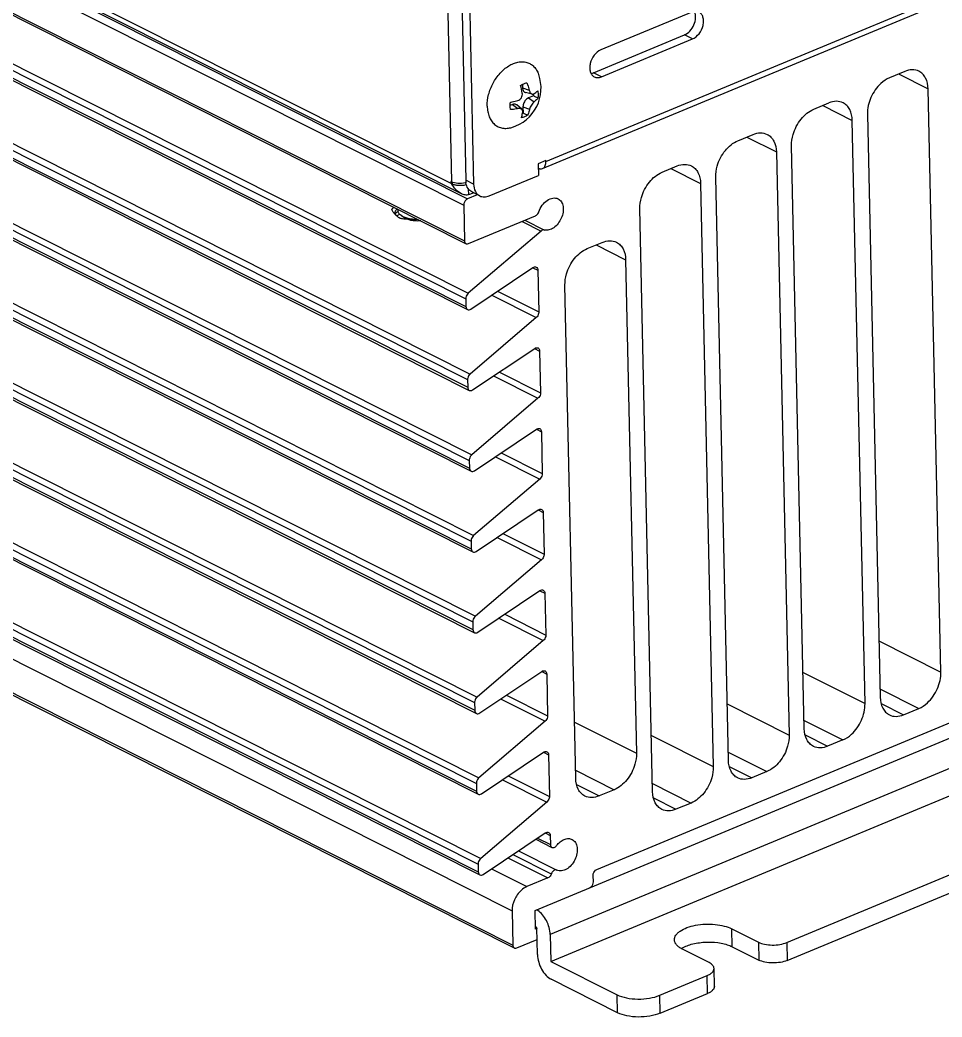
# Model space of a CAD drawing. Header units: millimetres. Extents: x -1493 to -686, y 1310 to 1867.
# Drawn here: x -797.4 to -742.5, y 1634 to 1693.4 of the extents above; entities that cross this region are included whole.
import ezdxf

# ---------------------------------------------------------------- set-up
doc = ezdxf.new("R2010")
doc.units = ezdxf.units.MM
doc.layers.get('0').update_dxf_attribs({"linetype": 'CONTINUOUS'})

msp = doc.modelspace()

# ---------------------------------------------------------------- linework, layer by layer
at = {"color": 7, "linetype": 'Continuous'}
for p, q in [((-772.635, 1727.134), (-771.687, 1683.765)), ((-771.78, 1727.017), (-770.836, 1683.861)), ((-771.306, 1726.778), (-770.363, 1683.622)), ((-851.195, 1723.703), (-771.685, 1683.658)), ((-771.094, 1683.052), (-851.349, 1723.472)), ((-841.782, 1718.548), (-770.72, 1682.758)), ((-842.016, 1718.166), (-770.954, 1682.376)), ((-841.969, 1716.045), (-770.907, 1680.255)), ((-841.878, 1715.871), (-770.816, 1680.081)), ((-841.894, 1712.587), (-770.832, 1676.797)), ((-841.742, 1712.918), (-770.68, 1677.128)), ((-841.884, 1712.127), (-770.822, 1676.337)), ((-841.787, 1711.943), (-770.725, 1676.153)), ((-841.789, 1707.78), (-770.727, 1671.99)), ((-841.637, 1708.111), (-770.575, 1672.321)), ((-841.779, 1707.32), (-770.717, 1671.53)), ((-841.682, 1707.136), (-770.62, 1671.346)), ((-841.683, 1702.973), (-770.621, 1667.183)), ((-841.532, 1703.304), (-770.47, 1667.514)), ((-841.673, 1702.514), (-770.611, 1666.724)), ((-841.577, 1702.329), (-770.515, 1666.539)), ((-766.062, 1684.977), (-732.639, 1698.86)), ((-841.578, 1698.166), (-770.516, 1662.376)), ((-841.427, 1698.497), (-770.365, 1662.707)), ((-766.26, 1684.551), (-732.836, 1698.433)), ((-841.568, 1697.707), (-770.506, 1661.917)), ((-841.472, 1697.522), (-770.41, 1661.732)), ((-841.322, 1693.69), (-770.26, 1657.9)), ((-757.369, 1693.87), (-762.789, 1691.618)), ((-841.473, 1693.359), (-770.411, 1657.569)), ((-841.463, 1692.9), (-770.401, 1657.11)), ((-841.367, 1692.715), (-770.305, 1656.925)), ((-763.228, 1690.255), (-757.808, 1692.506)), ((-762.754, 1690.016), (-757.334, 1692.267)), ((-757.334, 1692.267), (-757.808, 1692.506)), ((-762.754, 1690.016), (-763.228, 1690.255)), ((-744.693, 1690.335), (-745.596, 1689.96)), ((-745.062, 1690.182), (-743.303, 1689.296)), ((-767.454, 1689.569), (-767.449, 1689.353)), ((-767.449, 1689.353), (-767.054, 1689.215)), ((-742.544, 1654.579), (-743.303, 1689.296)), ((-841.216, 1688.883), (-770.154, 1653.093)), ((-766.883, 1688.985), (-767.266, 1689.075)), ((-766.796, 1688.885), (-767.094, 1688.761)), ((-767.094, 1688.761), (-766.764, 1688.517)), ((-841.368, 1688.552), (-770.306, 1652.762)), ((-841.358, 1688.093), (-770.296, 1652.303)), ((-768.053, 1688.363), (-768.193, 1688.305)), ((-768.053, 1688.363), (-767.722, 1688.119)), ((-767.497, 1688.08), (-767.8, 1688.337)), ((-767.424, 1688.22), (-767.03, 1688.082)), ((-767.424, 1688.22), (-767.417, 1687.866)), ((-750.113, 1688.084), (-749.21, 1688.459)), ((-749.579, 1688.306), (-747.82, 1687.42)), ((-841.262, 1687.908), (-770.2, 1652.118)), ((-746.916, 1687.795), (-746.157, 1653.078)), ((-747.06, 1652.703), (-747.82, 1687.42)), ((-754.63, 1686.208), (-753.726, 1686.583)), ((-754.096, 1686.43), (-752.336, 1685.544)), ((-750.674, 1651.202), (-751.433, 1685.919)), ((-752.336, 1685.544), (-751.577, 1650.827)), ((-766.064, 1685.03), (-766.515, 1684.843)), ((-766.515, 1684.843), (-766.5, 1684.149)), ((-766.429, 1684.541), (-766.496, 1684.513)), ((-766.064, 1685.03), (-766.062, 1684.977)), ((-759.146, 1684.332), (-758.243, 1684.707)), ((-758.612, 1684.554), (-756.853, 1683.668)), ((-841.111, 1684.076), (-770.049, 1648.286)), ((-769.436, 1682.929), (-766.5, 1684.149)), ((-755.191, 1649.326), (-755.95, 1684.043)), ((-841.263, 1683.745), (-770.201, 1647.955)), ((-771.687, 1683.765), (-771.726, 1683.784)), ((-771.726, 1683.784), (-771.724, 1683.678)), ((-771.724, 1683.678), (-771.601, 1683.729)), ((-770.363, 1683.622), (-770.836, 1683.861)), ((-770.655, 1683.003), (-770.662, 1683.319)), ((-756.853, 1683.668), (-756.094, 1648.951)), ((-841.253, 1683.286), (-770.191, 1647.496)), ((-841.157, 1683.101), (-770.095, 1647.311)), ((-770.143, 1682.998), (-770.72, 1682.758)), ((-770.655, 1683.003), (-770.38, 1683.117)), ((-769.999, 1682.926), (-770.473, 1683.164)), ((-774.88, 1682.128), (-774.879, 1682.055)), ((-770.954, 1682.376), (-770.907, 1680.255)), ((-759.707, 1647.45), (-760.466, 1682.167)), ((-774.494, 1681.627), (-774.704, 1681.78)), ((-770.676, 1680.082), (-766.683, 1681.741)), ((-767.482, 1681.409), (-766.34, 1680.834)), ((-767.313, 1681.479), (-766.151, 1680.894)), ((-766.34, 1680.834), (-770.68, 1677.128)), ((-763.605, 1679.785), (-762.701, 1680.161)), ((-763.071, 1680.007), (-761.311, 1679.121)), ((-841.006, 1679.269), (-769.944, 1643.479)), ((-841.158, 1678.938), (-770.096, 1643.148)), ((-770.526, 1676.181), (-766.834, 1678.656)), ((-766.838, 1678.649), (-766.539, 1678.499)), ((-761.311, 1679.121), (-760.669, 1649.745)), ((-841.148, 1678.479), (-770.086, 1642.689)), ((-841.051, 1678.294), (-769.989, 1642.504)), ((-766.539, 1678.499), (-766.485, 1676.015)), ((-764.282, 1648.244), (-764.925, 1677.62)), ((-770.832, 1676.797), (-770.822, 1676.337)), ((-769.281, 1677.016), (-766.636, 1675.684)), ((-768.934, 1677.248), (-766.485, 1676.015)), ((-839.137, 1676.153), (-768.075, 1640.363)), ((-766.636, 1675.684), (-770.575, 1672.321)), ((-839.093, 1674.124), (-768.031, 1638.334)), ((-839.002, 1673.949), (-767.94, 1638.159)), ((-770.421, 1671.374), (-766.729, 1673.849)), ((-766.732, 1673.842), (-766.434, 1673.692)), ((-766.434, 1673.692), (-766.38, 1671.208)), ((-769.176, 1672.209), (-766.531, 1670.877)), ((-768.829, 1672.441), (-766.38, 1671.208)), ((-770.727, 1671.99), (-770.717, 1671.53)), ((-766.531, 1670.877), (-770.47, 1667.514)), ((-770.316, 1666.567), (-766.624, 1669.042)), ((-766.627, 1669.035), (-766.329, 1668.885)), ((-766.329, 1668.885), (-766.275, 1666.401)), ((-769.071, 1667.402), (-766.426, 1666.07)), ((-768.723, 1667.635), (-766.275, 1666.401)), ((-770.621, 1667.183), (-770.611, 1666.724)), ((-766.426, 1666.07), (-770.365, 1662.707)), ((-770.211, 1661.76), (-766.519, 1664.235)), ((-766.522, 1664.228), (-766.224, 1664.078)), ((-766.224, 1664.078), (-766.169, 1661.594)), ((-768.966, 1662.595), (-766.321, 1661.263)), ((-768.618, 1662.828), (-766.169, 1661.594)), ((-770.516, 1662.376), (-770.506, 1661.917)), ((-766.321, 1661.263), (-770.26, 1657.9)), ((-770.106, 1656.953), (-766.414, 1659.428)), ((-766.417, 1659.422), (-766.119, 1659.271)), ((-766.119, 1659.271), (-766.064, 1656.787)), ((-768.861, 1657.788), (-766.216, 1656.456)), ((-768.513, 1658.021), (-766.064, 1656.787)), ((-770.411, 1657.569), (-770.401, 1657.11)), ((-766.216, 1656.456), (-770.154, 1653.093)), ((-746.231, 1656.436), (-742.544, 1654.579)), ((-766.708, 1640.392), (-730.846, 1655.288)), ((-770.001, 1652.146), (-766.309, 1654.621)), ((-766.312, 1654.615), (-766.014, 1654.464)), ((-766.014, 1654.464), (-765.959, 1651.98)), ((-763.025, 1642.838), (-734.57, 1654.657)), ((-750.747, 1654.56), (-747.06, 1652.703)), ((-730.123, 1653.784), (-765.805, 1638.964)), ((-768.408, 1653.214), (-765.959, 1651.98)), ((-746.168, 1653.574), (-743.864, 1652.414)), ((-770.306, 1652.762), (-770.296, 1652.303)), ((-768.755, 1652.981), (-766.111, 1651.649)), ((-755.264, 1652.684), (-751.577, 1650.827)), ((-746.108, 1652.714), (-744.767, 1652.039)), ((-765.77, 1637.361), (-730.088, 1652.182)), ((-744.767, 1652.039), (-743.864, 1652.414)), ((-766.111, 1651.649), (-770.049, 1648.286)), ((-764.356, 1651.602), (-760.669, 1649.745)), ((-750.685, 1651.698), (-748.38, 1650.538)), ((-759.781, 1650.808), (-756.094, 1648.951)), ((-750.625, 1650.838), (-749.284, 1650.163)), ((-748.38, 1650.538), (-749.284, 1650.163)), ((-769.896, 1647.339), (-766.204, 1649.814)), ((-766.207, 1649.808), (-765.908, 1649.657)), ((-765.908, 1649.657), (-765.854, 1647.173)), ((-755.201, 1649.822), (-752.897, 1648.662)), ((-755.142, 1648.962), (-753.8, 1648.286)), ((-768.303, 1648.407), (-765.854, 1647.173)), ((-764.293, 1648.741), (-761.989, 1647.58)), ((-752.897, 1648.662), (-753.8, 1648.286)), ((-770.201, 1647.955), (-770.191, 1647.496)), ((-768.65, 1648.174), (-766.006, 1646.842)), ((-764.234, 1647.88), (-762.892, 1647.205)), ((-759.718, 1647.946), (-757.414, 1646.786)), ((-761.989, 1647.58), (-762.892, 1647.205)), ((-766.006, 1646.842), (-769.944, 1643.479)), ((-759.658, 1647.086), (-758.317, 1646.41)), ((-757.414, 1646.786), (-758.317, 1646.41)), ((-751.717, 1638.482), (-733.877, 1645.892)), ((-769.791, 1642.532), (-766.099, 1645.007)), ((-766.102, 1645.001), (-765.803, 1644.85)), ((-765.803, 1644.85), (-765.792, 1644.316)), ((-751.694, 1637.413), (-733.853, 1644.824)), ((-766.665, 1644.628), (-765.701, 1644.142)), ((-766.555, 1644.701), (-765.792, 1644.316)), ((-768.026, 1643.715), (-765.738, 1642.563)), ((-767.69, 1643.94), (-765.405, 1642.789)), ((-770.096, 1643.148), (-770.086, 1642.689)), ((-768.317, 1643.52), (-765.946, 1642.325)), ((-769.295, 1642.864), (-767.195, 1641.807)), ((-763.236, 1642.104), (-763.245, 1642.477)), ((-765.946, 1642.325), (-767.195, 1641.807)), ((-768.075, 1640.363), (-768.031, 1638.334)), ((-766.684, 1639.27), (-766.708, 1640.392)), ((-766.595, 1639.361), (-766.687, 1639.408)), ((-766.576, 1639.315), (-766.684, 1639.27)), ((-766.56, 1637.759), (-766.595, 1639.361)), ((-765.805, 1638.964), (-765.77, 1637.361)), ((-754.99, 1639.299), (-753.41, 1638.504)), ((-754.966, 1638.231), (-754.99, 1639.299)), ((-767.799, 1638.16), (-766.58, 1638.667)), ((-754.966, 1638.231), (-753.387, 1637.436)), ((-753.41, 1638.504), (-753.387, 1637.436)), ((-751.717, 1638.482), (-751.694, 1637.413)), ((-756.346, 1637.285), (-757.925, 1638.08)), ((-765.77, 1637.361), (-761.822, 1635.373)), ((-759.283, 1635.339), (-756.46, 1636.512)), ((-756.437, 1635.444), (-756.46, 1636.512)), ((-756.026, 1635.867), (-756.05, 1636.936)), ((-761.799, 1634.305), (-765.747, 1636.293)), ((-761.799, 1634.305), (-761.822, 1635.373)), ((-759.26, 1634.271), (-759.283, 1635.339)), ((-759.26, 1634.271), (-756.437, 1635.444))]:
    msp.add_line(p, q, dxfattribs=at)
for centre, radius, start, end in [((-768.786, 1689.337), 2.438, 286.82894, 19.70731), ((-772.537, 1688.227), 5.135, 9.14983, 14.39786), ((-768.001, 1689.035), 1.214, 352.93056, 358.31723), ((-797.7, 1634.923), 62.185, 59.92743, 60.20019), ((-767.953, 1688.715), 1.004, 299.81252, 302.28682), ((-743.881, 1733.715), 51.537, 242.8269, 243.15685), ((-766.88, 1684.959), 0.818, 356.61411, 1.29601), ((-771.125, 1684.933), 1.267, 281.97661, 283.86161), ((-769.643, 1683.886), 1.194, 181.22458, 185.68788), ((-769.728, 1683.878), 1.108, 185.69832, 189.11095), ((-769.781, 1683.87), 1.055, 189.12835, 190.36488), ((-773.691, 1679.961), 2.67, 121.61619, 125.47765), ((-774.399, 1680.904), 0.992, 111.43993, 113.21191), ((-773.98, 1682.398), 0.929, 244.46768, 246.28709), ((-767.337, 1638.929), 1.532, 1.28626, 4.87614), ((-757.189, 1636.839), 1.519, 121.58338, 122.35649)]:
    msp.add_arc(centre, radius, start, end, dxfattribs=at)
for points, knots in [([(-757.808, 1692.506), (-757.686, 1692.556), (-757.458, 1692.732), (-757.228, 1693.094), (-757.124, 1693.501), (-757.161, 1693.778), (-757.214, 1693.89)], [0, 0, 0, 0, 0.241884, 0.510764, 0.773278, 1, 1, 1, 1]), ([(-757.334, 1692.267), (-757.181, 1692.331), (-756.904, 1692.572), (-756.71, 1692.975), (-756.663, 1693.322), (-756.693, 1693.559), (-756.785, 1693.754), (-756.89, 1693.844), (-756.947, 1693.872)], [0, 0, 0, 0, 0.25702, 0.539207, 0.673246, 0.794621, 0.902071, 1, 1, 1, 1]), ([(-762.789, 1691.618), (-762.943, 1691.555), (-763.22, 1691.314), (-763.414, 1690.911), (-763.46, 1690.563), (-763.431, 1690.327), (-763.339, 1690.132), (-763.233, 1690.042), (-763.177, 1690.013)], [0, 0, 0, 0, 0.25702, 0.539207, 0.673246, 0.794621, 0.902071, 1, 1, 1, 1]), ([(-769.553, 1688.27), (-769.558, 1688.499), (-769.511, 1688.852), (-769.365, 1689.303), (-769.162, 1689.744), (-768.885, 1690.143), (-768.55, 1690.47), (-768.285, 1690.665), (-768.009, 1690.808), (-767.73, 1690.893), (-767.458, 1690.918), (-767.2, 1690.881), (-766.965, 1690.781), (-766.763, 1690.622), (-766.6, 1690.411), (-766.523, 1690.246), (-766.491, 1690.159)], [0, 0, 0, 0, 0.137979, 0.210802, 0.284594, 0.429947, 0.499478, 0.56557, 0.627648, 0.68556, 0.739684, 0.79099, 0.840979, 0.89143, 0.944021, 1, 1, 1, 1]), ([(-743.848, 1690.341), (-743.97, 1690.402), (-744.265, 1690.464), (-744.553, 1690.394), (-744.693, 1690.335)], [0, 0, 0, 0, 0.473891, 1, 1, 1, 1]), ([(-763.372, 1690.213), (-763.36, 1690.215), (-763.311, 1690.225), (-763.263, 1690.24), (-763.228, 1690.255)], [0, 0, 0, 0, 0.242797, 1, 1, 1, 1]), ([(-763.177, 1690.013), (-763.116, 1689.983), (-762.968, 1689.951), (-762.824, 1689.987), (-762.754, 1690.016)], [0, 0, 0, 0, 0.47389, 1, 1, 1, 1]), ([(-745.596, 1689.96), (-745.786, 1689.881), (-746.249, 1689.563), (-746.762, 1688.815), (-746.924, 1688.131), (-746.916, 1687.795)], [0, 0, 0, 0, 0.23218, 0.620734, 1, 1, 1, 1]), ([(-743.303, 1689.296), (-743.308, 1689.516), (-743.372, 1689.844), (-743.61, 1690.184), (-743.766, 1690.299), (-743.848, 1690.341)], [0, 0, 0, 0, 0.537593, 0.775028, 1, 1, 1, 1]), ([(-767.563, 1689.503), (-767.506, 1689.543), (-767.388, 1689.609), (-767.258, 1689.647), (-767.194, 1689.657)], [0, 0, 0, 0, 0.521927, 1, 1, 1, 1]), ([(-767.449, 1689.353), (-767.448, 1689.319), (-767.44, 1689.254), (-767.403, 1689.168), (-767.344, 1689.104), (-767.292, 1689.081), (-767.266, 1689.075)], [0, 0, 0, 0, 0.28419, 0.539945, 0.773579, 1, 1, 1, 1]), ([(-767.194, 1689.657), (-767.18, 1689.62), (-767.126, 1689.476), (-767.081, 1689.327), (-767.054, 1689.215)], [0, 0, 0, 0, 0.252939, 1, 1, 1, 1]), ([(-767.733, 1688.608), (-767.69, 1688.62), (-767.606, 1688.663), (-767.513, 1688.768), (-767.462, 1688.902), (-767.46, 1688.997), (-767.467, 1689.043)], [0, 0, 0, 0, 0.242307, 0.493465, 0.748451, 1, 1, 1, 1]), ([(-767.094, 1688.761), (-767.142, 1688.741), (-767.221, 1688.687), (-767.312, 1688.582), (-767.396, 1688.433), (-767.426, 1688.304), (-767.424, 1688.22)], [0, 0, 0, 0, 0.231678, 0.423241, 0.621518, 1, 1, 1, 1]), ([(-767.054, 1689.215), (-767.047, 1689.186), (-767.03, 1689.132), (-766.992, 1689.062), (-766.943, 1689.01), (-766.903, 1688.99), (-766.883, 1688.985)], [0, 0, 0, 0, 0.295901, 0.563178, 0.79632, 1, 1, 1, 1]), ([(-766.883, 1688.985), (-766.865, 1688.981), (-766.826, 1688.981), (-766.791, 1688.996), (-766.775, 1689.006)], [0, 0, 0, 0, 0.488928, 1, 1, 1, 1]), ([(-766.775, 1689.006), (-766.733, 1689.032), (-766.654, 1689.084), (-766.581, 1689.144), (-766.549, 1689.174)], [0, 0, 0, 0, 0.527587, 1, 1, 1, 1]), ([(-766.539, 1688.737), (-766.555, 1688.718), (-766.622, 1688.637), (-766.701, 1688.566), (-766.764, 1688.517)], [0, 0, 0, 0, 0.239707, 1, 1, 1, 1]), ([(-766.549, 1689.174), (-766.545, 1689.157), (-766.531, 1689.088), (-766.524, 1689.018), (-766.523, 1688.964)], [0, 0, 0, 0, 0.242384, 1, 1, 1, 1]), ([(-766.523, 1688.964), (-766.523, 1688.946), (-766.523, 1688.87), (-766.53, 1688.794), (-766.539, 1688.737)], [0, 0, 0, 0, 0.244008, 1, 1, 1, 1]), ([(-769.553, 1688.27), (-769.55, 1688.159), (-769.534, 1687.995), (-769.484, 1687.785), (-769.419, 1687.596), (-769.308, 1687.384), (-769.124, 1687.176), (-768.899, 1687.029), (-768.641, 1686.949), (-768.361, 1686.938), (-768.174, 1686.976), (-768.08, 1687.004)], [0, 0, 0, 0, 0.145154, 0.214061, 0.280473, 0.40614, 0.524327, 0.638541, 0.753197, 0.872602, 1, 1, 1, 1]), ([(-768.192, 1688.271), (-768.193, 1688.289), (-768.193, 1688.365), (-768.186, 1688.441), (-768.177, 1688.498)], [0, 0, 0, 0, 0.244008, 1, 1, 1, 1]), ([(-768.167, 1688.061), (-768.171, 1688.078), (-768.185, 1688.147), (-768.191, 1688.217), (-768.192, 1688.271)], [0, 0, 0, 0, 0.242384, 1, 1, 1, 1]), ([(-768.177, 1688.498), (-768.139, 1688.506), (-767.99, 1688.539), (-767.842, 1688.576), (-767.733, 1688.608)], [0, 0, 0, 0, 0.254738, 1, 1, 1, 1]), ([(-767.722, 1688.119), (-767.758, 1688.112), (-767.905, 1688.086), (-768.054, 1688.069), (-768.167, 1688.061)], [0, 0, 0, 0, 0.244689, 1, 1, 1, 1]), ([(-767.8, 1688.337), (-767.816, 1688.351), (-767.853, 1688.373), (-767.916, 1688.389), (-767.985, 1688.386), (-768.03, 1688.372), (-768.053, 1688.363)], [0, 0, 0, 0, 0.236286, 0.475121, 0.727283, 1, 1, 1, 1]), ([(-767.497, 1688.08), (-767.511, 1688.091), (-767.542, 1688.11), (-767.597, 1688.125), (-767.658, 1688.129), (-767.701, 1688.123), (-767.722, 1688.119)], [0, 0, 0, 0, 0.220361, 0.458783, 0.718947, 1, 1, 1, 1]), ([(-767.443, 1687.91), (-767.438, 1687.942), (-767.439, 1687.991), (-767.466, 1688.047), (-767.486, 1688.07), (-767.497, 1688.08)], [0, 0, 0, 0, 0.517398, 0.759014, 1, 1, 1, 1]), ([(-767.03, 1688.082), (-767.037, 1688.051), (-767.068, 1687.931), (-767.112, 1687.814), (-767.152, 1687.732)], [0, 0, 0, 0, 0.257193, 1, 1, 1, 1]), ([(-766.764, 1688.517), (-766.794, 1688.494), (-766.853, 1688.434), (-766.929, 1688.327), (-766.991, 1688.208), (-767.02, 1688.123), (-767.03, 1688.082)], [0, 0, 0, 0, 0.220813, 0.483548, 0.755114, 1, 1, 1, 1]), ([(-751.433, 1685.919), (-751.438, 1686.14), (-751.351, 1686.712), (-750.935, 1687.514), (-750.405, 1687.963), (-750.113, 1688.084)], [0, 0, 0, 0, 0.24948, 0.643099, 1, 1, 1, 1]), ([(-748.365, 1688.465), (-748.487, 1688.526), (-748.782, 1688.588), (-749.07, 1688.517), (-749.21, 1688.459)], [0, 0, 0, 0, 0.473891, 1, 1, 1, 1]), ([(-747.82, 1687.42), (-747.824, 1687.64), (-747.888, 1687.968), (-748.127, 1688.308), (-748.283, 1688.423), (-748.365, 1688.465)], [0, 0, 0, 0, 0.537593, 0.775028, 1, 1, 1, 1]), ([(-767.521, 1687.578), (-767.513, 1687.604), (-767.479, 1687.712), (-767.456, 1687.824), (-767.443, 1687.91)], [0, 0, 0, 0, 0.236233, 1, 1, 1, 1]), ([(-767.152, 1687.732), (-767.21, 1687.692), (-767.328, 1687.626), (-767.458, 1687.588), (-767.521, 1687.578)], [0, 0, 0, 0, 0.521927, 1, 1, 1, 1]), ([(-753.726, 1686.583), (-753.586, 1686.641), (-753.298, 1686.712), (-753.004, 1686.65), (-752.882, 1686.589)], [0, 0, 0, 0, 0.526109, 1, 1, 1, 1]), ([(-752.882, 1686.589), (-752.799, 1686.547), (-752.644, 1686.432), (-752.405, 1686.091), (-752.341, 1685.764), (-752.336, 1685.544)], [0, 0, 0, 0, 0.224972, 0.462407, 1, 1, 1, 1]), ([(-755.95, 1684.043), (-755.955, 1684.264), (-755.868, 1684.836), (-755.452, 1685.638), (-754.921, 1686.087), (-754.63, 1686.208)], [0, 0, 0, 0, 0.24948, 0.643099, 1, 1, 1, 1]), ([(-766.432, 1684.541), (-766.417, 1684.537), (-766.36, 1684.527), (-766.299, 1684.534), (-766.26, 1684.551)], [0, 0, 0, 0, 0.266911, 1, 1, 1, 1]), ([(-766.26, 1684.551), (-766.202, 1684.575), (-766.095, 1684.687), (-766.068, 1684.831), (-766.064, 1684.91)], [0, 0, 0, 0, 0.442466, 1, 1, 1, 1]), ([(-758.243, 1684.707), (-758.103, 1684.765), (-757.815, 1684.836), (-757.52, 1684.774), (-757.398, 1684.712)], [0, 0, 0, 0, 0.526109, 1, 1, 1, 1]), ([(-757.398, 1684.712), (-757.316, 1684.671), (-757.16, 1684.556), (-756.922, 1684.215), (-756.858, 1683.888), (-756.853, 1683.668)], [0, 0, 0, 0, 0.224972, 0.462407, 1, 1, 1, 1]), ([(-760.466, 1682.167), (-760.471, 1682.388), (-760.384, 1682.96), (-759.969, 1683.762), (-759.438, 1684.211), (-759.146, 1684.332)], [0, 0, 0, 0, 0.24948, 0.643099, 1, 1, 1, 1]), ([(-770.862, 1683.693), (-771.007, 1683.662), (-771.288, 1683.648), (-771.57, 1683.705), (-771.687, 1683.765)], [0, 0, 0, 0, 0.529651, 1, 1, 1, 1]), ([(-771.631, 1683.634), (-771.612, 1683.626), (-771.529, 1683.596), (-771.442, 1683.578), (-771.375, 1683.569)], [0, 0, 0, 0, 0.231867, 1, 1, 1, 1]), ([(-771.375, 1683.569), (-771.338, 1683.564), (-771.191, 1683.549), (-771.04, 1683.556), (-770.93, 1683.573)], [0, 0, 0, 0, 0.246707, 1, 1, 1, 1]), ([(-770.473, 1683.164), (-770.562, 1683.209), (-770.726, 1683.362), (-770.798, 1683.569), (-770.818, 1683.68)], [0, 0, 0, 0, 0.469958, 1, 1, 1, 1]), ([(-770.363, 1683.622), (-770.359, 1683.475), (-770.317, 1683.257), (-770.158, 1683.03), (-770.054, 1682.953), (-769.999, 1682.926)], [0, 0, 0, 0, 0.537557, 0.775029, 1, 1, 1, 1]), ([(-770.655, 1683.003), (-770.721, 1682.976), (-770.879, 1682.964), (-771.023, 1683.017), (-771.094, 1683.052)], [0, 0, 0, 0, 0.476405, 1, 1, 1, 1]), ([(-770.72, 1682.758), (-770.754, 1682.744), (-770.882, 1682.656), (-770.956, 1682.493), (-770.954, 1682.376)], [0, 0, 0, 0, 0.235679, 1, 1, 1, 1]), ([(-769.999, 1682.926), (-769.918, 1682.885), (-769.721, 1682.843), (-769.529, 1682.89), (-769.436, 1682.929)], [0, 0, 0, 0, 0.473873, 1, 1, 1, 1]), ([(-766.485, 1681.97), (-766.436, 1682.11), (-766.299, 1682.371), (-766.007, 1682.667), (-765.665, 1682.826), (-765.425, 1682.799), (-765.333, 1682.752)], [0, 0, 0, 0, 0.289677, 0.562869, 0.798626, 1, 1, 1, 1]), ([(-765.333, 1682.752), (-765.255, 1682.713), (-765.113, 1682.578), (-765.016, 1682.286), (-765.023, 1681.945), (-765.129, 1681.594), (-765.32, 1681.274), (-765.573, 1681.026), (-765.858, 1680.881), (-766.063, 1680.872), (-766.151, 1680.894)], [0, 0, 0, 0, 0.100896, 0.21517, 0.346631, 0.490162, 0.635927, 0.773324, 0.894774, 1, 1, 1, 1]), ([(-774.899, 1682.137), (-774.909, 1682.131), (-774.946, 1682.107), (-774.979, 1682.079), (-775, 1682.055)], [0, 0, 0, 0, 0.273114, 1, 1, 1, 1]), ([(-774.992, 1681.787), (-775.012, 1681.802), (-775.085, 1681.863), (-775.146, 1681.94), (-775.181, 1682.001)], [0, 0, 0, 0, 0.259608, 1, 1, 1, 1]), ([(-775.029, 1682.016), (-775.034, 1682.009), (-775.049, 1681.98), (-775.056, 1681.946), (-775.056, 1681.922)], [0, 0, 0, 0, 0.266182, 1, 1, 1, 1]), ([(-775.034, 1681.843), (-775.031, 1681.85), (-775.015, 1681.877), (-774.995, 1681.901), (-774.978, 1681.917)], [0, 0, 0, 0, 0.232336, 1, 1, 1, 1]), ([(-774.992, 1681.787), (-774.978, 1681.767), (-774.909, 1681.689), (-774.815, 1681.636), (-774.74, 1681.608)], [0, 0, 0, 0, 0.233111, 1, 1, 1, 1]), ([(-774.978, 1681.917), (-774.97, 1681.925), (-774.936, 1681.955), (-774.897, 1681.98), (-774.866, 1681.997)], [0, 0, 0, 0, 0.22863, 1, 1, 1, 1]), ([(-774.879, 1682.055), (-774.878, 1682.031), (-774.869, 1681.98), (-774.834, 1681.907), (-774.777, 1681.839), (-774.73, 1681.799), (-774.704, 1681.78)], [0, 0, 0, 0, 0.218919, 0.451983, 0.710136, 1, 1, 1, 1]), ([(-774.74, 1681.608), (-774.713, 1681.599), (-774.597, 1681.564), (-774.474, 1681.556), (-774.381, 1681.56)], [0, 0, 0, 0, 0.232737, 1, 1, 1, 1]), ([(-774.704, 1681.78), (-774.695, 1681.773), (-774.656, 1681.746), (-774.614, 1681.723), (-774.582, 1681.707)], [0, 0, 0, 0, 0.2375, 1, 1, 1, 1]), ([(-774.582, 1681.707), (-774.507, 1681.669), (-774.338, 1681.606), (-774.161, 1681.571), (-774.066, 1681.558)], [0, 0, 0, 0, 0.467643, 1, 1, 1, 1]), ([(-774.381, 1681.56), (-774.391, 1681.565), (-774.43, 1681.585), (-774.468, 1681.608), (-774.494, 1681.627)], [0, 0, 0, 0, 0.264448, 1, 1, 1, 1]), ([(-774.007, 1681.452), (-774.069, 1681.462), (-774.187, 1681.486), (-774.302, 1681.525), (-774.354, 1681.548)], [0, 0, 0, 0, 0.525826, 1, 1, 1, 1]), ([(-774.066, 1681.558), (-774.039, 1681.554), (-773.925, 1681.541), (-773.811, 1681.535), (-773.724, 1681.535)], [0, 0, 0, 0, 0.24536, 1, 1, 1, 1]), ([(-766.683, 1681.741), (-766.661, 1681.75), (-766.572, 1681.803), (-766.511, 1681.895), (-766.485, 1681.97)], [0, 0, 0, 0, 0.22923, 1, 1, 1, 1]), ([(-773.514, 1681.44), (-773.597, 1681.432), (-773.762, 1681.426), (-773.926, 1681.44), (-774.007, 1681.452)], [0, 0, 0, 0, 0.505355, 1, 1, 1, 1]), ([(-766.151, 1680.894), (-766.166, 1680.897), (-766.234, 1680.903), (-766.3, 1680.868), (-766.34, 1680.834)], [0, 0, 0, 0, 0.223998, 1, 1, 1, 1]), ([(-770.907, 1680.255), (-770.907, 1680.219), (-770.894, 1680.149), (-770.844, 1680.095), (-770.816, 1680.081)], [0, 0, 0, 0, 0.540373, 1, 1, 1, 1]), ([(-770.816, 1680.081), (-770.806, 1680.076), (-770.761, 1680.06), (-770.709, 1680.068), (-770.676, 1680.082)], [0, 0, 0, 0, 0.236325, 1, 1, 1, 1]), ([(-764.925, 1677.62), (-764.93, 1677.841), (-764.843, 1678.413), (-764.427, 1679.215), (-763.896, 1679.664), (-763.605, 1679.785)], [0, 0, 0, 0, 0.24948, 0.643099, 1, 1, 1, 1]), ([(-762.701, 1680.161), (-762.561, 1680.219), (-762.273, 1680.29), (-761.979, 1680.227), (-761.857, 1680.166)], [0, 0, 0, 0, 0.526109, 1, 1, 1, 1]), ([(-761.857, 1680.166), (-761.774, 1680.124), (-761.619, 1680.009), (-761.38, 1679.669), (-761.316, 1679.342), (-761.311, 1679.121)], [0, 0, 0, 0, 0.224972, 0.462407, 1, 1, 1, 1]), ([(-766.834, 1678.656), (-766.803, 1678.677), (-766.738, 1678.706), (-766.664, 1678.698), (-766.635, 1678.684)], [0, 0, 0, 0, 0.53799, 1, 1, 1, 1]), ([(-766.635, 1678.684), (-766.606, 1678.669), (-766.554, 1678.611), (-766.54, 1678.538), (-766.539, 1678.499)], [0, 0, 0, 0, 0.46015, 1, 1, 1, 1]), ([(-770.68, 1677.128), (-770.751, 1677.067), (-770.819, 1676.95), (-770.832, 1676.827), (-770.832, 1676.797)], [0, 0, 0, 0, 0.756869, 1, 1, 1, 1]), ([(-770.822, 1676.337), (-770.821, 1676.299), (-770.807, 1676.225), (-770.755, 1676.168), (-770.725, 1676.153)], [0, 0, 0, 0, 0.53985, 1, 1, 1, 1]), ([(-770.725, 1676.153), (-770.697, 1676.138), (-770.623, 1676.13), (-770.557, 1676.16), (-770.526, 1676.181)], [0, 0, 0, 0, 0.46201, 1, 1, 1, 1]), ([(-766.485, 1676.015), (-766.484, 1675.985), (-766.498, 1675.862), (-766.565, 1675.744), (-766.636, 1675.684)], [0, 0, 0, 0, 0.243131, 1, 1, 1, 1]), ([(-766.729, 1673.849), (-766.698, 1673.87), (-766.633, 1673.899), (-766.559, 1673.891), (-766.53, 1673.877)], [0, 0, 0, 0, 0.53799, 1, 1, 1, 1]), ([(-766.53, 1673.877), (-766.501, 1673.862), (-766.449, 1673.804), (-766.435, 1673.731), (-766.434, 1673.692)], [0, 0, 0, 0, 0.46015, 1, 1, 1, 1]), ([(-770.575, 1672.321), (-770.646, 1672.26), (-770.713, 1672.143), (-770.727, 1672.02), (-770.727, 1671.99)], [0, 0, 0, 0, 0.756869, 1, 1, 1, 1]), ([(-770.717, 1671.53), (-770.716, 1671.492), (-770.702, 1671.418), (-770.65, 1671.361), (-770.62, 1671.346)], [0, 0, 0, 0, 0.53985, 1, 1, 1, 1]), ([(-770.62, 1671.346), (-770.592, 1671.331), (-770.518, 1671.323), (-770.452, 1671.353), (-770.421, 1671.374)], [0, 0, 0, 0, 0.46201, 1, 1, 1, 1]), ([(-766.38, 1671.208), (-766.379, 1671.178), (-766.393, 1671.055), (-766.46, 1670.937), (-766.531, 1670.877)], [0, 0, 0, 0, 0.243131, 1, 1, 1, 1]), ([(-766.624, 1669.042), (-766.593, 1669.063), (-766.528, 1669.093), (-766.454, 1669.084), (-766.425, 1669.07)], [0, 0, 0, 0, 0.53799, 1, 1, 1, 1]), ([(-766.425, 1669.07), (-766.396, 1669.055), (-766.343, 1668.997), (-766.33, 1668.924), (-766.329, 1668.885)], [0, 0, 0, 0, 0.46015, 1, 1, 1, 1]), ([(-770.47, 1667.514), (-770.541, 1667.453), (-770.608, 1667.336), (-770.622, 1667.213), (-770.621, 1667.183)], [0, 0, 0, 0, 0.756869, 1, 1, 1, 1]), ([(-770.611, 1666.724), (-770.611, 1666.685), (-770.597, 1666.611), (-770.545, 1666.554), (-770.515, 1666.539)], [0, 0, 0, 0, 0.53985, 1, 1, 1, 1]), ([(-770.515, 1666.539), (-770.486, 1666.524), (-770.413, 1666.516), (-770.347, 1666.546), (-770.316, 1666.567)], [0, 0, 0, 0, 0.46201, 1, 1, 1, 1]), ([(-766.275, 1666.401), (-766.274, 1666.371), (-766.288, 1666.248), (-766.355, 1666.13), (-766.426, 1666.07)], [0, 0, 0, 0, 0.243131, 1, 1, 1, 1]), ([(-766.519, 1664.235), (-766.488, 1664.256), (-766.423, 1664.286), (-766.349, 1664.277), (-766.32, 1664.263)], [0, 0, 0, 0, 0.53799, 1, 1, 1, 1]), ([(-766.32, 1664.263), (-766.29, 1664.248), (-766.238, 1664.191), (-766.225, 1664.117), (-766.224, 1664.078)], [0, 0, 0, 0, 0.46015, 1, 1, 1, 1]), ([(-770.365, 1662.707), (-770.436, 1662.646), (-770.503, 1662.529), (-770.517, 1662.406), (-770.516, 1662.376)], [0, 0, 0, 0, 0.756869, 1, 1, 1, 1]), ([(-770.506, 1661.917), (-770.505, 1661.878), (-770.492, 1661.804), (-770.44, 1661.747), (-770.41, 1661.732)], [0, 0, 0, 0, 0.53985, 1, 1, 1, 1]), ([(-770.41, 1661.732), (-770.381, 1661.718), (-770.307, 1661.709), (-770.242, 1661.739), (-770.211, 1661.76)], [0, 0, 0, 0, 0.46201, 1, 1, 1, 1]), ([(-766.169, 1661.594), (-766.169, 1661.564), (-766.183, 1661.441), (-766.25, 1661.324), (-766.321, 1661.263)], [0, 0, 0, 0, 0.243131, 1, 1, 1, 1]), ([(-766.414, 1659.428), (-766.383, 1659.449), (-766.317, 1659.479), (-766.244, 1659.47), (-766.215, 1659.456)], [0, 0, 0, 0, 0.53799, 1, 1, 1, 1]), ([(-766.215, 1659.456), (-766.185, 1659.441), (-766.133, 1659.384), (-766.119, 1659.31), (-766.119, 1659.271)], [0, 0, 0, 0, 0.46015, 1, 1, 1, 1]), ([(-770.26, 1657.9), (-770.331, 1657.839), (-770.398, 1657.722), (-770.412, 1657.599), (-770.411, 1657.569)], [0, 0, 0, 0, 0.756869, 1, 1, 1, 1]), ([(-770.401, 1657.11), (-770.4, 1657.071), (-770.387, 1656.997), (-770.334, 1656.94), (-770.305, 1656.925)], [0, 0, 0, 0, 0.53985, 1, 1, 1, 1]), ([(-770.305, 1656.925), (-770.276, 1656.911), (-770.202, 1656.902), (-770.137, 1656.932), (-770.106, 1656.953)], [0, 0, 0, 0, 0.46201, 1, 1, 1, 1]), ([(-766.064, 1656.787), (-766.064, 1656.757), (-766.077, 1656.634), (-766.145, 1656.517), (-766.216, 1656.456)], [0, 0, 0, 0, 0.243131, 1, 1, 1, 1]), ([(-766.309, 1654.621), (-766.278, 1654.642), (-766.212, 1654.672), (-766.138, 1654.663), (-766.11, 1654.649)], [0, 0, 0, 0, 0.53799, 1, 1, 1, 1]), ([(-766.11, 1654.649), (-766.08, 1654.634), (-766.028, 1654.577), (-766.014, 1654.503), (-766.014, 1654.464)], [0, 0, 0, 0, 0.46015, 1, 1, 1, 1]), ([(-743.864, 1652.414), (-743.674, 1652.493), (-743.211, 1652.811), (-742.698, 1653.558), (-742.536, 1654.243), (-742.544, 1654.579)], [0, 0, 0, 0, 0.23218, 0.620734, 1, 1, 1, 1]), ([(-770.154, 1653.093), (-770.226, 1653.033), (-770.293, 1652.915), (-770.307, 1652.792), (-770.306, 1652.762)], [0, 0, 0, 0, 0.756869, 1, 1, 1, 1]), ([(-746.157, 1653.078), (-746.152, 1652.858), (-746.088, 1652.53), (-745.85, 1652.19), (-745.694, 1652.075), (-745.612, 1652.033)], [0, 0, 0, 0, 0.537593, 0.775028, 1, 1, 1, 1]), ([(-748.38, 1650.538), (-748.191, 1650.617), (-747.728, 1650.935), (-747.215, 1651.682), (-747.053, 1652.367), (-747.06, 1652.703)], [0, 0, 0, 0, 0.23218, 0.620734, 1, 1, 1, 1]), ([(-770.296, 1652.303), (-770.295, 1652.264), (-770.282, 1652.19), (-770.229, 1652.133), (-770.2, 1652.118)], [0, 0, 0, 0, 0.53985, 1, 1, 1, 1]), ([(-770.2, 1652.118), (-770.171, 1652.104), (-770.097, 1652.095), (-770.032, 1652.125), (-770.001, 1652.146)], [0, 0, 0, 0, 0.46201, 1, 1, 1, 1]), ([(-765.959, 1651.98), (-765.959, 1651.95), (-765.972, 1651.827), (-766.04, 1651.71), (-766.111, 1651.649)], [0, 0, 0, 0, 0.243131, 1, 1, 1, 1]), ([(-745.612, 1652.033), (-745.49, 1651.972), (-745.195, 1651.909), (-744.907, 1651.98), (-744.767, 1652.039)], [0, 0, 0, 0, 0.473891, 1, 1, 1, 1]), ([(-751.577, 1650.827), (-751.572, 1650.606), (-751.659, 1650.034), (-752.075, 1649.232), (-752.606, 1648.783), (-752.897, 1648.662)], [0, 0, 0, 0, 0.24948, 0.643099, 1, 1, 1, 1]), ([(-750.128, 1650.157), (-750.211, 1650.199), (-750.367, 1650.314), (-750.605, 1650.654), (-750.669, 1650.982), (-750.674, 1651.202)], [0, 0, 0, 0, 0.224972, 0.462407, 1, 1, 1, 1]), ([(-749.284, 1650.163), (-749.424, 1650.104), (-749.712, 1650.033), (-750.006, 1650.096), (-750.128, 1650.157)], [0, 0, 0, 0, 0.526109, 1, 1, 1, 1]), ([(-766.204, 1649.814), (-766.173, 1649.835), (-766.107, 1649.865), (-766.033, 1649.856), (-766.005, 1649.842)], [0, 0, 0, 0, 0.53799, 1, 1, 1, 1]), ([(-766.005, 1649.842), (-765.975, 1649.827), (-765.923, 1649.77), (-765.909, 1649.696), (-765.908, 1649.657)], [0, 0, 0, 0, 0.46015, 1, 1, 1, 1]), ([(-760.669, 1649.745), (-760.664, 1649.525), (-760.751, 1648.953), (-761.167, 1648.15), (-761.697, 1647.701), (-761.989, 1647.58)], [0, 0, 0, 0, 0.24948, 0.643099, 1, 1, 1, 1]), ([(-756.094, 1648.951), (-756.089, 1648.73), (-756.176, 1648.158), (-756.591, 1647.356), (-757.122, 1646.907), (-757.414, 1646.786)], [0, 0, 0, 0, 0.24948, 0.643099, 1, 1, 1, 1]), ([(-754.645, 1648.281), (-754.728, 1648.323), (-754.883, 1648.438), (-755.122, 1648.778), (-755.186, 1649.106), (-755.191, 1649.326)], [0, 0, 0, 0, 0.224972, 0.462407, 1, 1, 1, 1]), ([(-770.049, 1648.286), (-770.12, 1648.226), (-770.188, 1648.108), (-770.202, 1647.985), (-770.201, 1647.955)], [0, 0, 0, 0, 0.756869, 1, 1, 1, 1]), ([(-753.8, 1648.286), (-753.941, 1648.228), (-754.228, 1648.157), (-754.523, 1648.22), (-754.645, 1648.281)], [0, 0, 0, 0, 0.526109, 1, 1, 1, 1]), ([(-763.737, 1647.2), (-763.819, 1647.241), (-763.975, 1647.357), (-764.214, 1647.697), (-764.277, 1648.024), (-764.282, 1648.244)], [0, 0, 0, 0, 0.224972, 0.462407, 1, 1, 1, 1]), ([(-770.191, 1647.496), (-770.19, 1647.457), (-770.176, 1647.383), (-770.124, 1647.326), (-770.095, 1647.311)], [0, 0, 0, 0, 0.53985, 1, 1, 1, 1]), ([(-770.095, 1647.311), (-770.066, 1647.297), (-769.992, 1647.288), (-769.927, 1647.318), (-769.896, 1647.339)], [0, 0, 0, 0, 0.46201, 1, 1, 1, 1]), ([(-765.854, 1647.173), (-765.853, 1647.143), (-765.867, 1647.02), (-765.935, 1646.903), (-766.006, 1646.842)], [0, 0, 0, 0, 0.243131, 1, 1, 1, 1]), ([(-762.892, 1647.205), (-763.032, 1647.147), (-763.32, 1647.076), (-763.615, 1647.138), (-763.737, 1647.2)], [0, 0, 0, 0, 0.526109, 1, 1, 1, 1]), ([(-759.162, 1646.405), (-759.244, 1646.447), (-759.4, 1646.562), (-759.639, 1646.902), (-759.702, 1647.23), (-759.707, 1647.45)], [0, 0, 0, 0, 0.224972, 0.462407, 1, 1, 1, 1]), ([(-758.317, 1646.41), (-758.457, 1646.352), (-758.745, 1646.281), (-759.04, 1646.344), (-759.162, 1646.405)], [0, 0, 0, 0, 0.526109, 1, 1, 1, 1]), ([(-766.099, 1645.007), (-766.068, 1645.028), (-766.002, 1645.058), (-765.928, 1645.049), (-765.9, 1645.035)], [0, 0, 0, 0, 0.53799, 1, 1, 1, 1]), ([(-765.9, 1645.035), (-765.87, 1645.02), (-765.818, 1644.963), (-765.804, 1644.889), (-765.803, 1644.85)], [0, 0, 0, 0, 0.46015, 1, 1, 1, 1]), ([(-765.792, 1644.316), (-765.791, 1644.28), (-765.778, 1644.21), (-765.729, 1644.156), (-765.701, 1644.142)], [0, 0, 0, 0, 0.540144, 1, 1, 1, 1]), ([(-765.701, 1644.142), (-765.66, 1644.122), (-765.542, 1644.13), (-765.463, 1644.204), (-765.428, 1644.25)], [0, 0, 0, 0, 0.440038, 1, 1, 1, 1]), ([(-765.428, 1644.25), (-765.364, 1644.333), (-765.225, 1644.479), (-764.981, 1644.629), (-764.728, 1644.686), (-764.566, 1644.651), (-764.499, 1644.617)], [0, 0, 0, 0, 0.291763, 0.556314, 0.789257, 1, 1, 1, 1]), ([(-764.499, 1644.617), (-764.418, 1644.576), (-764.27, 1644.431), (-764.177, 1644.121), (-764.197, 1643.761), (-764.323, 1643.397), (-764.537, 1643.075), (-764.811, 1642.84), (-765.116, 1642.723), (-765.322, 1642.75), (-765.405, 1642.789)], [0, 0, 0, 0, 0.101994, 0.218476, 0.352884, 0.498797, 0.645003, 0.780185, 0.897552, 1, 1, 1, 1]), ([(-769.944, 1643.479), (-770.015, 1643.419), (-770.083, 1643.301), (-770.097, 1643.178), (-770.096, 1643.148)], [0, 0, 0, 0, 0.756869, 1, 1, 1, 1]), ([(-770.086, 1642.689), (-770.085, 1642.65), (-770.071, 1642.576), (-770.019, 1642.519), (-769.99, 1642.504)], [0, 0, 0, 0, 0.53985, 1, 1, 1, 1]), ([(-769.99, 1642.504), (-769.961, 1642.49), (-769.887, 1642.481), (-769.822, 1642.511), (-769.791, 1642.532)], [0, 0, 0, 0, 0.46201, 1, 1, 1, 1]), ([(-765.738, 1642.563), (-765.748, 1642.536), (-765.793, 1642.44), (-765.874, 1642.355), (-765.946, 1642.325)], [0, 0, 0, 0, 0.267226, 1, 1, 1, 1]), ([(-765.405, 1642.789), (-765.432, 1642.802), (-765.501, 1642.808), (-765.599, 1642.763), (-765.684, 1642.677), (-765.724, 1642.603), (-765.738, 1642.563)], [0, 0, 0, 0, 0.201736, 0.437862, 0.711022, 1, 1, 1, 1]), ([(-763.245, 1642.477), (-763.247, 1642.588), (-763.177, 1642.742), (-763.056, 1642.825), (-763.025, 1642.838)], [0, 0, 0, 0, 0.764321, 1, 1, 1, 1]), ([(-767.195, 1641.807), (-767.322, 1641.754), (-767.63, 1641.542), (-767.972, 1641.044), (-768.08, 1640.587), (-768.075, 1640.363)], [0, 0, 0, 0, 0.232154, 0.620674, 1, 1, 1, 1]), ([(-763.456, 1641.743), (-763.425, 1641.756), (-763.304, 1641.839), (-763.234, 1641.993), (-763.236, 1642.104)], [0, 0, 0, 0, 0.235679, 1, 1, 1, 1]), ([(-765.81, 1639.059), (-765.822, 1639.201), (-765.884, 1639.488), (-766.062, 1639.881), (-766.304, 1640.21), (-766.511, 1640.375), (-766.618, 1640.429)], [0, 0, 0, 0, 0.259794, 0.528158, 0.781308, 1, 1, 1, 1]), ([(-758.407, 1638.647), (-758.408, 1638.692), (-758.393, 1638.788), (-758.325, 1638.924), (-758.214, 1639.052), (-758.002, 1639.22), (-757.645, 1639.39), (-757.138, 1639.524), (-756.573, 1639.587), (-755.997, 1639.574), (-755.461, 1639.485), (-755.133, 1639.372), (-754.99, 1639.299)], [0, 0, 0, 0, 0.035612, 0.074128, 0.117654, 0.167289, 0.285196, 0.424389, 0.576223, 0.729908, 0.874349, 1, 1, 1, 1]), ([(-768.031, 1638.334), (-768.03, 1638.297), (-768.017, 1638.227), (-767.968, 1638.173), (-767.94, 1638.159)], [0, 0, 0, 0, 0.540373, 1, 1, 1, 1]), ([(-757.925, 1638.08), (-757.996, 1638.116), (-758.124, 1638.191), (-758.279, 1638.329), (-758.38, 1638.482), (-758.406, 1638.594), (-758.407, 1638.647)], [0, 0, 0, 0, 0.305229, 0.568549, 0.795271, 1, 1, 1, 1]), ([(-757.985, 1638.133), (-757.977, 1638.138), (-757.944, 1638.157), (-757.91, 1638.176), (-757.885, 1638.189)], [0, 0, 0, 0, 0.244524, 1, 1, 1, 1]), ([(-757.885, 1638.189), (-757.787, 1638.241), (-757.569, 1638.332), (-757.083, 1638.464), (-756.423, 1638.534), (-755.763, 1638.484), (-755.279, 1638.365), (-755.063, 1638.28), (-754.966, 1638.231)], [0, 0, 0, 0, 0.110765, 0.234146, 0.502758, 0.769863, 0.891498, 1, 1, 1, 1]), ([(-753.41, 1638.504), (-753.294, 1638.445), (-753.021, 1638.362), (-752.584, 1638.32), (-752.136, 1638.352), (-751.847, 1638.428), (-751.717, 1638.482)], [0, 0, 0, 0, 0.225709, 0.48804, 0.756775, 1, 1, 1, 1]), ([(-767.94, 1638.159), (-767.93, 1638.154), (-767.884, 1638.138), (-767.833, 1638.146), (-767.799, 1638.16)], [0, 0, 0, 0, 0.236325, 1, 1, 1, 1]), ([(-766.56, 1637.759), (-766.557, 1637.611), (-766.505, 1637.307), (-766.331, 1636.886), (-766.08, 1636.53), (-765.861, 1636.351), (-765.747, 1636.293)], [0, 0, 0, 0, 0.255278, 0.524164, 0.779862, 1, 1, 1, 1]), ([(-756.05, 1636.936), (-756.051, 1636.968), (-756.066, 1637.037), (-756.128, 1637.131), (-756.224, 1637.216), (-756.303, 1637.263), (-756.346, 1637.285)], [0, 0, 0, 0, 0.204715, 0.431439, 0.694827, 1, 1, 1, 1]), ([(-751.694, 1637.413), (-751.824, 1637.36), (-752.113, 1637.284), (-752.561, 1637.251), (-752.997, 1637.294), (-753.271, 1637.377), (-753.387, 1637.436)], [0, 0, 0, 0, 0.243225, 0.51196, 0.774291, 1, 1, 1, 1]), ([(-756.46, 1636.512), (-756.4, 1636.537), (-756.291, 1636.591), (-756.157, 1636.693), (-756.07, 1636.808), (-756.049, 1636.896), (-756.05, 1636.936)], [0, 0, 0, 0, 0.31609, 0.584144, 0.806751, 1, 1, 1, 1]), ([(-756.027, 1635.867), (-756.026, 1635.827), (-756.046, 1635.74), (-756.133, 1635.625), (-756.267, 1635.523), (-756.376, 1635.469), (-756.437, 1635.444)], [0, 0, 0, 0, 0.193249, 0.415856, 0.68391, 1, 1, 1, 1]), ([(-761.822, 1635.373), (-761.648, 1635.285), (-761.238, 1635.16), (-760.583, 1635.096), (-759.911, 1635.145), (-759.477, 1635.258), (-759.283, 1635.339)], [0, 0, 0, 0, 0.225697, 0.48804, 0.756788, 1, 1, 1, 1]), ([(-759.26, 1634.271), (-759.454, 1634.19), (-759.887, 1634.077), (-760.559, 1634.028), (-761.214, 1634.092), (-761.624, 1634.217), (-761.799, 1634.305)], [0, 0, 0, 0, 0.243212, 0.51196, 0.774303, 1, 1, 1, 1])]:
    msp.add_open_spline(points, degree=3, knots=knots, dxfattribs=at)
for points in [[(-766.509, 1684.568), (-766.485, 1684.557), (-766.459, 1684.548), (-766.432, 1684.541)], [(-771.685, 1683.658), (-771.667, 1683.649), (-771.649, 1683.641), (-771.631, 1683.634)], [(-771.094, 1683.052), (-771.346, 1683.179), (-771.547, 1683.412), (-771.685, 1683.658)], [(-770.93, 1683.573), (-770.886, 1683.58), (-770.843, 1683.589), (-770.8, 1683.6)], [(-775.181, 1682.001), (-775.205, 1682.043), (-775.225, 1682.088), (-775.24, 1682.135)], [(-775.056, 1681.922), (-775.055, 1681.895), (-775.047, 1681.867), (-775.034, 1681.843)], [(-775.034, 1681.843), (-775.026, 1681.83), (-775.017, 1681.817), (-775.007, 1681.805)], [(-775, 1682.055), (-775.011, 1682.043), (-775.021, 1682.03), (-775.029, 1682.016)], [(-775.007, 1681.805), (-775, 1681.797), (-774.992, 1681.788), (-774.984, 1681.781)], [(-774.862, 1681.781), (-774.889, 1681.766), (-774.916, 1681.749), (-774.941, 1681.729)], [(-774.79, 1681.816), (-774.814, 1681.805), (-774.838, 1681.793), (-774.862, 1681.781)]]:
    msp.add_open_spline(points, degree=3, dxfattribs=at)

doc.saveas('drawing.dxf')
